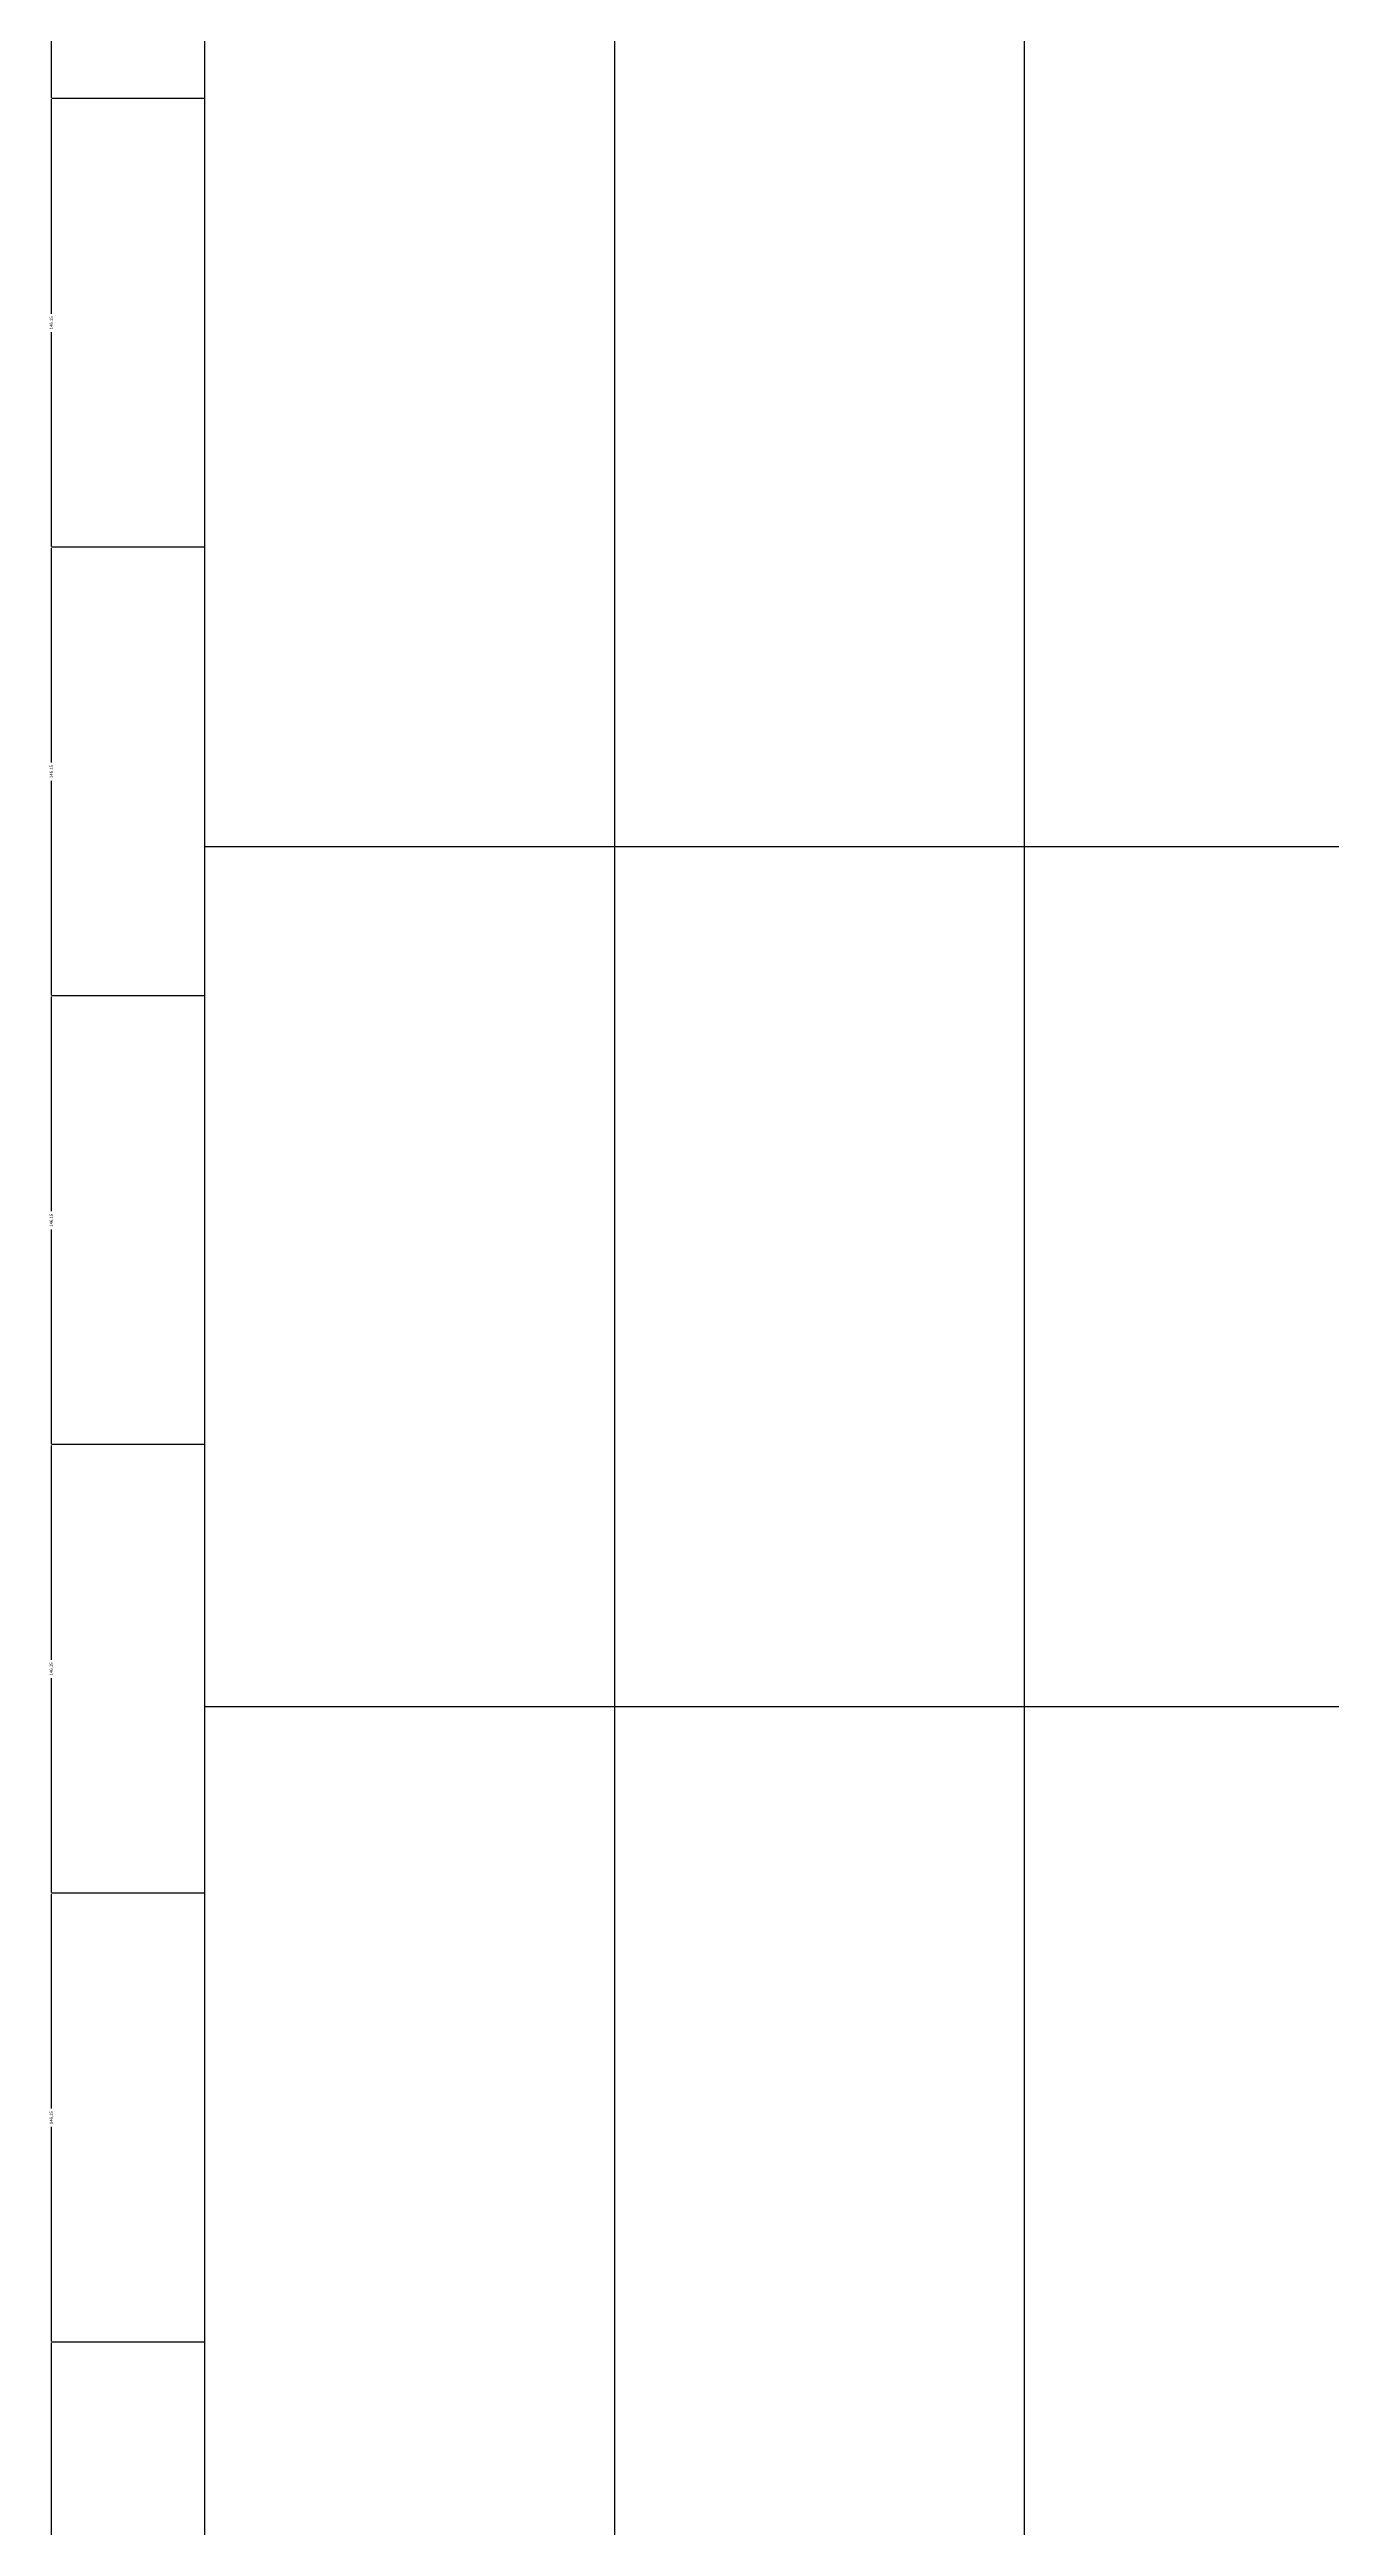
# Model space of a CAD drawing. Header units: inches. Extents: x -5298 to 11252, y 8210 to 22495.
# Drawn here: x 7526 to 7943, y 13207 to 14014 of the extents above; entities that cross this region are included whole.
import ezdxf

# ---------------------------------------------------------------- set-up
doc = ezdxf.new("R2010")
doc.units = ezdxf.units.IN
doc.header["$LTSCALE"] = 55
doc.header["$MEASUREMENT"] = 0
doc.layers.get('Defpoints').update_dxf_attribs({"color": 40})
doc.layers.add('BEAM', color=3, linetype='Continuous')
doc.layers.add('dim', color=2, linetype='Continuous')
doc.styles.get("Standard").update_dxf_attribs({"font": 'arial.ttf'})
doc.dimstyles.get("Standard").update_dxf_attribs({"dimtxt": 2.5, "dimasz": 2.5, "dimexe": 1.25, "dimexo": 0.625, "dimtad": 1, "dimtxsty": 'Standard', "dimcen": 2.5, "dimazin": 3, "dimtfac": 1, "dimtmove": 0, "dimatfit": 3})

# ---------------------------------------------------------------- blocks, each defined once
blk = doc.blocks.new('_CLOSEDFILLED')
at = {"color": 0, "linetype": 'BYBLOCK'}
blk.add_solid([(-1, 0.2), (0, 0), (-1, -0.2)], dxfattribs=at)
blk = doc.blocks.new('*D104')
at = {"color": 2}
for p, q in [((7576.48, 13267.01), (7526.48, 13267.01)), ((7526.48, 13196.94), (7526.48, 13266.76)), ((7526.48, 13121.11), (7526.48, 13190.94)), ((7576.48, 13120.86), (7526.48, 13120.86))]:
    blk.add_line(p, q, dxfattribs=at)
at = {"layer": 'Defpoints'}
for p in [(7576.48, 13267.01), (7526.48, 13120.86), (7576.48, 13120.86)]:
    blk.add_point(p, dxfattribs=at)
at = {"layer": 'dim', "color": 2, "xscale": 0.25, "yscale": 0.25}
for p, rotation in [((7526.48, 13267.01), 90), ((7526.48, 13120.86), 270)]:
    blk.add_blockref('_CLOSEDFILLED', p, dxfattribs=dict(at, rotation=rotation))
at = {"layer": 'dim', "color": 0, "insert": (7526.48, 13193.94), "char_height": 1, "attachment_point": 5, "rotation": 90}
blk.add_mtext('146,15', dxfattribs=at)
blk = doc.blocks.new('*D105')
at = {"color": 2}
for p, q in [((7576.48, 13413.16), (7526.48, 13413.16)), ((7526.48, 13343.08), (7526.48, 13412.91)), ((7526.48, 13267.26), (7526.48, 13337.08)), ((7576.48, 13267.01), (7526.48, 13267.01))]:
    blk.add_line(p, q, dxfattribs=at)
at = {"layer": 'Defpoints'}
for p in [(7576.48, 13413.16), (7526.48, 13267.01), (7576.48, 13267.01)]:
    blk.add_point(p, dxfattribs=at)
at = {"layer": 'dim', "color": 2, "xscale": 0.25, "yscale": 0.25}
for p, rotation in [((7526.48, 13413.16), 90), ((7526.48, 13267.01), 270)]:
    blk.add_blockref('_CLOSEDFILLED', p, dxfattribs=dict(at, rotation=rotation))
at = {"layer": 'dim', "color": 0, "insert": (7526.48, 13340.08), "char_height": 1, "attachment_point": 5, "rotation": 90}
blk.add_mtext('146,15', dxfattribs=at)
blk = doc.blocks.new('*D106')
at = {"color": 2}
for p, q in [((7576.48, 13559.31), (7526.48, 13559.31)), ((7526.48, 13489.23), (7526.48, 13559.06)), ((7526.48, 13413.41), (7526.48, 13483.23)), ((7576.48, 13413.16), (7526.48, 13413.16))]:
    blk.add_line(p, q, dxfattribs=at)
at = {"layer": 'Defpoints'}
for p in [(7576.48, 13559.31), (7526.48, 13413.16), (7576.48, 13413.16)]:
    blk.add_point(p, dxfattribs=at)
at = {"layer": 'dim', "color": 2, "xscale": 0.25, "yscale": 0.25}
for p, rotation in [((7526.48, 13559.31), 90), ((7526.48, 13413.16), 270)]:
    blk.add_blockref('_CLOSEDFILLED', p, dxfattribs=dict(at, rotation=rotation))
at = {"layer": 'dim', "color": 0, "insert": (7526.48, 13486.23), "char_height": 1, "attachment_point": 5, "rotation": 90}
blk.add_mtext('146,15', dxfattribs=at)
blk = doc.blocks.new('*D107')
at = {"color": 2}
for p, q in [((7576.48, 13705.45), (7526.48, 13705.45)), ((7526.48, 13635.38), (7526.48, 13705.2)), ((7526.48, 13559.56), (7526.48, 13629.38)), ((7576.48, 13559.31), (7526.48, 13559.31))]:
    blk.add_line(p, q, dxfattribs=at)
at = {"layer": 'Defpoints'}
for p in [(7576.48, 13705.45), (7526.48, 13559.31), (7576.48, 13559.31)]:
    blk.add_point(p, dxfattribs=at)
at = {"layer": 'dim', "color": 2, "xscale": 0.25, "yscale": 0.25}
for p, rotation in [((7526.48, 13705.45), 90), ((7526.48, 13559.31), 270)]:
    blk.add_blockref('_CLOSEDFILLED', p, dxfattribs=dict(at, rotation=rotation))
at = {"layer": 'dim', "color": 0, "insert": (7526.48, 13632.38), "char_height": 1, "attachment_point": 5, "rotation": 90}
blk.add_mtext('146,15', dxfattribs=at)
blk = doc.blocks.new('*D108')
at = {"color": 2}
for p, q in [((7576.48, 13851.6), (7526.48, 13851.6)), ((7526.48, 13781.53), (7526.48, 13851.35)), ((7526.48, 13705.7), (7526.48, 13775.53)), ((7576.48, 13705.45), (7526.48, 13705.45))]:
    blk.add_line(p, q, dxfattribs=at)
at = {"layer": 'Defpoints'}
for p in [(7576.48, 13851.6), (7526.48, 13705.45), (7576.48, 13705.45)]:
    blk.add_point(p, dxfattribs=at)
at = {"layer": 'dim', "color": 2, "xscale": 0.25, "yscale": 0.25}
for p, rotation in [((7526.48, 13851.6), 90), ((7526.48, 13705.45), 270)]:
    blk.add_blockref('_CLOSEDFILLED', p, dxfattribs=dict(at, rotation=rotation))
at = {"layer": 'dim', "color": 0, "insert": (7526.48, 13778.53), "char_height": 1, "attachment_point": 5, "rotation": 90}
blk.add_mtext('146,15', dxfattribs=at)
blk = doc.blocks.new('*D109')
at = {"color": 2}
for p, q in [((7576.48, 13997.75), (7526.48, 13997.75)), ((7526.48, 13927.67), (7526.48, 13997.5)), ((7526.48, 13851.85), (7526.48, 13921.67)), ((7576.48, 13851.6), (7526.48, 13851.6))]:
    blk.add_line(p, q, dxfattribs=at)
at = {"layer": 'Defpoints'}
for p in [(7576.48, 13997.75), (7526.48, 13851.6), (7576.48, 13851.6)]:
    blk.add_point(p, dxfattribs=at)
at = {"layer": 'dim', "color": 2, "xscale": 0.25, "yscale": 0.25}
for p, rotation in [((7526.48, 13997.75), 90), ((7526.48, 13851.6), 270)]:
    blk.add_blockref('_CLOSEDFILLED', p, dxfattribs=dict(at, rotation=rotation))
at = {"layer": 'dim', "color": 0, "insert": (7526.48, 13924.67), "char_height": 1, "attachment_point": 5, "rotation": 90}
blk.add_mtext('146,15', dxfattribs=at)
blk = doc.blocks.new('*D110')
at = {"color": 2}
for p, q in [((7576.48, 14143.89), (7526.48, 14143.89)), ((7526.48, 14073.82), (7526.48, 14143.64)), ((7526.48, 13998), (7526.48, 14067.82)), ((7576.48, 13997.75), (7526.48, 13997.75))]:
    blk.add_line(p, q, dxfattribs=at)
at = {"layer": 'Defpoints'}
for p in [(7576.48, 14143.89), (7526.48, 13997.75), (7576.48, 13997.75)]:
    blk.add_point(p, dxfattribs=at)
at = {"layer": 'dim', "color": 2, "xscale": 0.25, "yscale": 0.25}
for p, rotation in [((7526.48, 14143.89), 90), ((7526.48, 13997.75), 270)]:
    blk.add_blockref('_CLOSEDFILLED', p, dxfattribs=dict(at, rotation=rotation))
at = {"layer": 'dim', "color": 0, "insert": (7526.48, 14070.82), "char_height": 1, "attachment_point": 5, "rotation": 90}
blk.add_mtext('146,15', dxfattribs=at)

msp = doc.modelspace()

# ---------------------------------------------------------------- linework, layer by layer
at = {"layer": 'BEAM', "color": 5}
for p, q in [((7576.475, 11513.244), (7576.475, 18236.017)), ((7709.969, 11513.244), (7709.969, 18236.017)), ((7843.463, 11513.244), (7843.463, 18236.017)), ((7576.475, 13754.168), (10780.328, 13754.168)), ((7576.475, 13474.053), (10780.328, 13474.053))]:
    msp.add_line(p, q, dxfattribs=at)

# ---------------------------------------------------------------- dimensions: what is measured, and where the dimension line sits
at = {"layer": 'dim', "color": 2}
for base, p1, p2, picture, middle in [((7526.475, 13997.747), (7576.475, 13997.747), (7576.475, 14143.894), '*D110', (7526.475, 14070.821)), ((7526.475, 13851.6), (7576.475, 13851.6), (7576.475, 13997.747), '*D109', (7526.475, 13924.673)), ((7526.475, 13705.453), (7576.475, 13705.453), (7576.475, 13851.6), '*D108', (7526.475, 13778.526)), ((7526.475, 13559.305), (7576.475, 13559.305), (7576.475, 13705.453), '*D107', (7526.475, 13632.379)), ((7526.475, 13413.158), (7576.475, 13413.158), (7576.475, 13559.305), '*D106', (7526.475, 13486.232)), ((7526.475, 13267.011), (7576.475, 13267.011), (7576.475, 13413.158), '*D105', (7526.475, 13340.084)), ((7526.475, 13120.864), (7576.475, 13120.864), (7576.475, 13267.011), '*D104', (7526.475, 13193.937))]:
    dim = msp.add_linear_dim(base=base, p1=p1, p2=p2, angle=90, dimstyle='Standard', dxfattribs=at)
    dim.commit()
    dim.dimension.update_dxf_attribs({"geometry": picture, "text_midpoint": middle})

doc.saveas('drawing.dxf')
